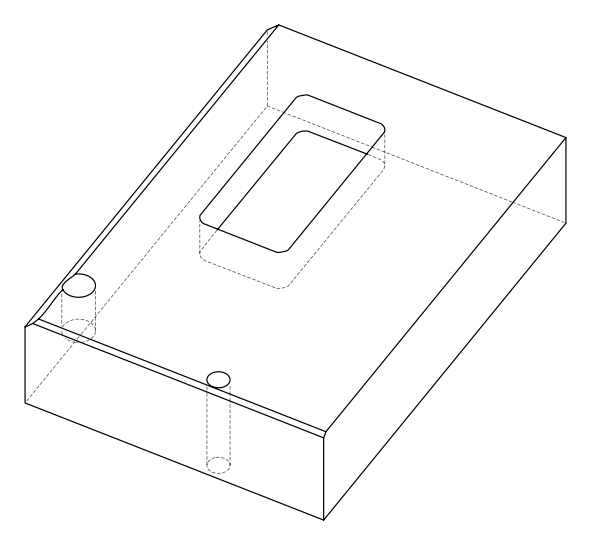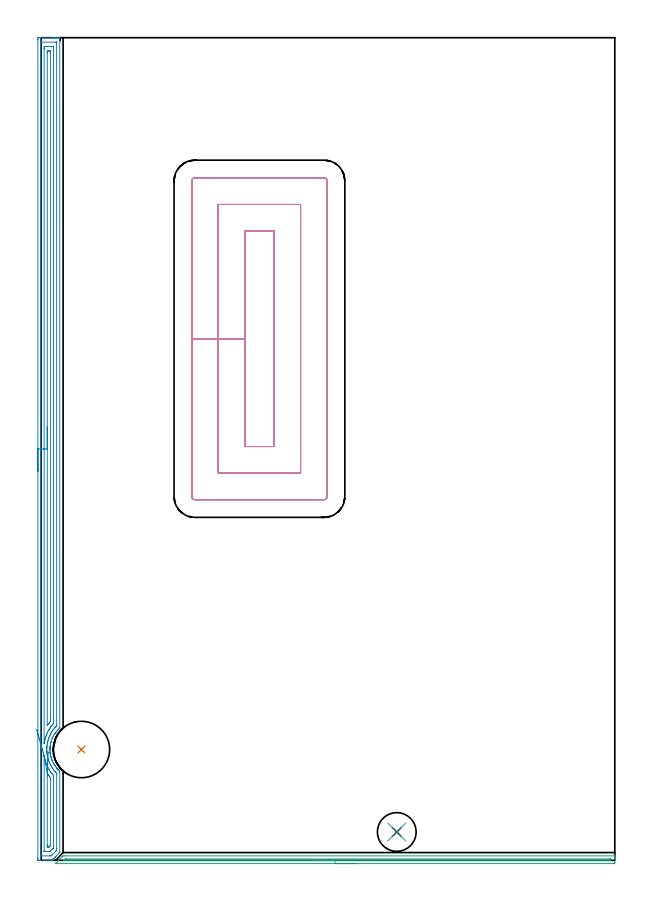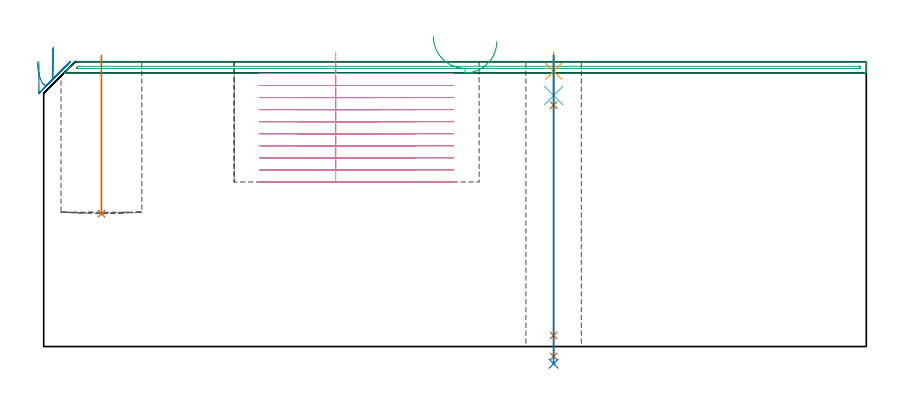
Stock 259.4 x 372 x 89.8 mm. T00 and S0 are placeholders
(PLAN: 8 operations, 6 tool changes, 38 min)
(1 INDEXABLE_INSERT_DRILL_BLIND_HOLE_FROM_SOLID | STEP1POCKET | NXT0302_022 | 0.2 min | 24289 mm3)
(2 AREA_MILL | FG_CHAMFER_SURFACE | UGT0205_001 | 12.11 min | 18120 mm3)
(3 AREA_MILL_1 | FG_CHAMFER_SURFACE_1 | UGT0205_001 | 4.17 min | 1534 mm3)
(4 MILL_RECTANGULAR_POCKET | POCKET_RECTANGULAR_STRAIGHT | NXT0201_012 | Follow Part, ap 4, ae 75% | 20.58 min | 469720 mm3)
(5 SPOT_DRILL | STEP1HOLE | NXT0321_9005460120000 | 0.05 min | 175 mm3)
(6 DRILL_BLIND_HOLE_INTO_CENTER | STEP1HOLE | UGT0301_191 | 0.05 min | 289 mm3)
(7 GUN_DRILL_THROUGH_HOLE | STEP1HOLE | UGT0307_003 | 0.46 min | 3107 mm3)
(8 SPADE_DRILL_TO_ENLARGE_THROUGH_HOLE | STEP1HOLE | UGT0306_008 | 0.39 min | 18025 mm3)
(TOOL NXT0302_022 | Index. Insert Drill 25.5mm [880-D2550L25-03] | D25.5 PA176 FL77 Z2)
(TOOL UGT0205_001 | Chamfer Mill 20 x 3 x 45 deg. | D20 FL50 Z2)
(TOOL NXT0201_012 | ENDMILL 16mm [2P460-1600-NA 1630] | D16 FL38 Z6)
(TOOL NXT0321_9005460120000 | NC Spot Drill, 142deg, 12mm, Carbide, Uncoated | D12 PA142 FL30 Z2)
(TOOL UGT0301_191 | Twist Drill 7.1 mm | D7.1 PA118 FL66 Z2)
(TOOL UGT0307_003 | Gun Drill 7 mm | D7 PA130 FL24 Z1)
(TOOL UGT0306_008 | Spade Drill 17.5mm | D17.5 PA132 FL10 Z2)
(OP 1 INDEXABLE_INSERT_DRILL_BLIND_HOLE_FROM_SOLID)
G17 G21 G94 G90
T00 M6
G54
G17 G0 G90 X18.2 Y50.1 S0 M3
G43 Z99.8 H1
G94 G81 G98 Z41.9 F250. R91.8
G80
M5
M2
(OP 2 AREA_MILL)
G17 G21 G94 G90
T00 M6
G54
G17 G0 G90 X-1.5 Y176. S1061 M3
G43 Z99.8 H0
Z89.9
G94 G1 Y176.038 Z89.028 F250.
Y176.152 Z88.163
Y176.341 Z87.312
Y176.603 Z86.48
Y176.937 Z85.674
Y177.34 Z84.9
Y177.808 Z84.164
Y178.34 Z83.472
Y178.929 Z82.829
Y179.572 Z82.24
Y180.264 Z81.708
Y181. Z81.24
Y181.774 Z80.837
Y182.58 Z80.503
Y183.412 Z80.241
Y184.264 Z80.052
Y185.128 Z79.938
Y186. Z79.9
Y371.011
X-1.499 Y371.381 Z79.901
X-1.495 Y371.899 Z79.903
X-1.492 Y371.992 Z79.906
X-0.981 Y372. Z80.416
X5.222 Z86.617
X5.767 Z87.164
X6.109 Z87.505
X6.654 Z88.05
X6.995 Z88.39
X7.678 Z89.077
X8.001 Z89.4
X8.372 Y371.993 Z89.763
X8.397 Y371.99 Z89.788
X8.4 Y371.828 Z89.8
Y60.03
X8.396 Y59.784 Z89.79
X8.35 Y59.732 Z89.746
X8.324 Y59.709 Z89.721
X8.255 Y59.647 Z89.652
X7.881 Y59.288 Z89.276
X7.722 Y59.137 Z89.118
X7.594 Y59.015 Z88.992
X7.339 Y58.754 Z88.739
X6.995 Y58.359 Z88.391
X6.712 Y58.022 Z88.111
X6.588 Y57.861 Z87.988
X6.574 Y57.842 Z87.974
X6.404 Y57.606 Z87.804
X6.269 Y57.418 Z87.669
X6.109 Y57.182 Z87.508
X5.963 Y56.968 Z87.362
X5.831 Y56.762 Z87.23
X5.623 Y56.392 Z87.023
X5.446 Y56.076 Z86.843
X5.221 Y55.631 Z86.619
X5.012 Y55.183 Z86.408
X4.983 Y55.116 Z86.379
X4.951 Y55.045 Z86.348
X4.667 Y54.29 Z86.066
X4.521 Y53.844 Z85.917
X4.392 Y53.397 Z85.787
X4.376 Y53.33 Z85.769
X4.336 Y53.179 Z85.734
X4.3 Y53.034 Z85.698
X4.281 Y52.951 Z85.676
X4.268 Y52.883 Z85.66
X4.225 Y52.677 Z85.618
X4.19 Y52.504 Z85.582
X4.179 Y52.436 Z85.57
X4.071 Y51.82 Z85.467
X4.045 Y51.611 Z85.44
X4.038 Y51.543 Z85.434
X4. Y51.165 Z85.398
X3.987 Y50.959 Z85.384
X3.973 Y50.718 Z85.365
X3.972 Y50.649 Z85.361
X3.964 Y50.45 Z85.357
X3.962 Y50.374 Z85.353
X3.959 Y50.271 Z85.352
X3.96 Y50.081 Z85.351
Y49.825 Z85.357
X3.978 Y49.378 Z85.374
X4.011 Y48.932 Z85.404
X4.018 Y48.863 Z85.411
X4.025 Y48.774 Z85.421
X4.036 Y48.655 Z85.435
X4.069 Y48.38 Z85.469
X4.124 Y48.039 Z85.52
X4.206 Y47.592 Z85.602
X4.302 Y47.146 Z85.7
X4.418 Y46.699 Z85.817
X4.483 Y46.484 Z85.882
X4.554 Y46.253 Z85.952
X4.738 Y45.736 Z86.134
X4.858 Y45.393 Z86.257
X4.87 Y45.36 Z86.268
X4.951 Y45.156 Z86.349
X5.275 Y44.467 Z86.672
X5.552 Y43.949 Z86.949
X5.689 Y43.691 Z87.088
X5.751 Y43.574 Z87.151
X5.831 Y43.437 Z87.231
X6.078 Y43.055 Z87.478
X6.334 Y42.681 Z87.734
X6.404 Y42.587 Z87.804
X6.522 Y42.428 Z87.92
X6.713 Y42.18 Z88.111
X6.844 Y42.019 Z88.244
X6.995 Y41.839 Z88.391
X7.036 Y41.788 Z88.433
X7.1 Y41.715 Z88.5
X7.195 Y41.609 Z88.595
X7.29 Y41.505 Z88.686
X7.311 Y41.481 Z88.708
X7.371 Y41.418 Z88.77
X7.513 Y41.268 Z88.912
X7.586 Y41.191 Z88.982
X7.595 Y41.182 Z88.991
X7.656 Y41.12 Z89.055
X7.809 Y40.968 Z89.208
X7.881 Y40.897 Z89.277
X8.078 Y40.711 Z89.477
X8.324 Y40.49 Z89.722
X8.338 Y40.477 Z89.735
X8.401 Y40.416 Z89.781
X8.4 Y39.928 Z89.8
Y3.746
X8.396 Y3.505 Z89.79
X8.35 Y3.448 Z89.746
X6.688 Y1.787 Z88.086
X6.552 Y1.65 Z87.948
X6.413 Y1.512 Z87.811
X6.249 Y1.347 Z87.646
X6.109 Y1.207 Z87.504
X5.967 Y1.066 Z87.364
X5.809 Y0.908 Z87.207
X5.666 Y0.763 Z87.061
X5.52 Y0.619 Z86.918
X5.369 Y0.468 Z86.767
X5.222 Y0.32 Z86.618
X5.073 Y0.172 Z86.471
X4.921 Y0.02 Z86.318
X4.899 Y0.008 Z86.297
X4.881 Y0. Z86.279
X4.83 Z86.23
X4.133 Z85.532
X3.45 Z84.845
X2.222 Z83.619
X1.677 Z83.072
X1.064 Z82.459
X-0.981 Y0.001 Z80.415
X-1.214 Y0.003 Z80.183
X-1.491 Y0.008 Z79.905
X-1.494 Y0.102 Z79.903
X-1.499 Y0.619 Z79.901
X-1.5 Y1.142 Z79.9
Y186.
X-0.086 Z81.314
X-0.085 Y369.815 Z81.315
X-0.084 Y369.926 Z81.316
X-0.081 Y369.98 Z81.319
X-0.08 Y369.986 Z81.32
X-0.066 Y369.99 Z81.334
X-0.013 Y369.995 Z81.387
X0.389 Y369.999 Z81.789
X6.593 Y370. Z87.993
X6.849 Y369.996 Z88.249
X6.959 Y369.992 Z88.359
X6.976 Y369.99 Z88.376
X6.979 Y369.975 Z88.379
X6.982 Y369.924 Z88.382
X6.985 Y369.817 Z88.385
X6.986 Y369.604 Z88.386
Y61.38
X6.982 Y60.928 Z88.382
X6.98 Y60.874 Z88.38
X6.977 Y60.852 Z88.377
X6.963 Y60.835 Z88.363
X6.902 Y60.771 Z88.302
X6.803 Y60.67 Z88.203
X6.616 Y60.477 Z88.016
X6.373 Y60.211 Z87.773
X6.109 Y59.913 Z87.509
X5.958 Y59.735 Z87.358
X5.835 Y59.583 Z87.235
X5.569 Y59.234 Z86.969
X5.222 Y58.763 Z86.622
X5.193 Y58.72 Z86.593
X5.172 Y58.69 Z86.572
X4.841 Y58.181 Z86.241
X4.611 Y57.797 Z86.011
X4.51 Y57.621 Z85.91
X4.336 Y57.308 Z85.736
X4.199 Y57.042 Z85.599
X4.13 Y56.903 Z85.53
X3.911 Y56.439 Z85.311
X3.718 Y56.01 Z85.118
X3.671 Y55.898 Z85.071
X3.64 Y55.818 Z85.04
X3.45 Y55.312 Z84.85
X3.398 Y55.168 Z84.798
X3.381 Y55.116 Z84.781
X3.185 Y54.49 Z84.585
X3.108 Y54.223 Z84.508
X2.995 Y53.788 Z84.395
X2.888 Y53.33 Z84.288
X2.856 Y53.182 Z84.256
X2.832 Y53.059 Z84.232
X2.724 Y52.436 Z84.124
X2.703 Y52.296 Z84.103
X2.61 Y51.543 Z84.01
X2.606 Y51.5 Z84.006
X2.564 Y50.942 Z83.964
X2.552 Y50.661 Z83.952
Y50.649
X2.545 Y49.775 Z83.945
X2.546 Y49.756 Z83.946
X2.564 Y49.275 Z83.964
X2.592 Y48.863 Z83.992
X2.594 Y48.832 Z83.994
X2.689 Y47.969 Z84.089
X2.697 Y47.902 Z84.097
X2.709 Y47.822 Z84.109
X2.845 Y47.076 Z84.245
X2.923 Y46.714 Z84.323
X3.052 Y46.182 Z84.452
X3.251 Y45.49 Z84.651
X3.317 Y45.289 Z84.717
X3.45 Y44.906 Z84.85
X3.638 Y44.396 Z85.038
X3.764 Y44.079 Z85.164
X4.038 Y43.502 Z85.438
X4.336 Y42.912 Z85.736
X4.497 Y42.609 Z85.897
X4.694 Y42.248 Z86.094
X5.038 Y41.715 Z86.438
X5.222 Y41.444 Z86.622
X5.677 Y40.822 Z87.077
X6.109 Y40.289 Z87.509
X6.427 Y39.929 Z87.827
X6.959 Y39.356 Z88.359
X6.979 Y39.317 Z88.379
X6.986 Y39.035 Z88.386
Y5.095
X6.98 Y4.644 Z88.38
X6.978 Y4.539 Z88.378
X6.919 Y4.476 Z88.319
X6.818 Y4.371 Z88.218
X6.643 Y4.192 Z88.043
X4.855 Y2.406 Z86.255
X4.591 Y2.148 Z85.991
X4.505 Y2.067 Z85.905
X4.435 Y2.01 Z85.835
X4.336 Y2.008 Z85.736
X3.851 Y2.001 Z85.251
X0.307 Y2. Z81.707
X0.051 Y2.004 Z81.451
X-0.059 Y2.008 Z81.341
X-0.077 Y2.01 Z81.323
X-0.079 Y2.025 Z81.321
X-0.083 Y2.077 Z81.317
X-0.085 Y2.183 Z81.315
X-0.086 Y2.406 Z81.314
Y186.
X1.328 Z82.728
X1.329 Y366.914 Z82.729
Y367.265
X1.333 Y367.808 Z82.733
X1.335 Y367.974 Z82.735
X1.495 Y367.991 Z82.895
X1.677 Y367.996 Z83.077
X2.373 Y368. Z83.773
X2.564 Z83.964
X5.222 Y367.999 Z86.622
X5.413 Y367.995 Z86.813
X5.54 Y367.99 Z86.94
X5.565 Y367.983 Z86.965
X5.567 Y367.966 Z86.967
X5.569 Y367.925 Z86.969
X5.571 Y367.808 Z86.971
Y62.806
X5.568 Y62.264 Z86.968
X5.565 Y61.918 Z86.965
X5.56 Y61.872 Z86.96
X5.536 Y61.842 Z86.936
X5.47 Y61.764 Z86.87
X5.222 Y61.477 Z86.622
X5.173 Y61.42 Z86.573
X5.132 Y61.37 Z86.532
X4.779 Y60.924 Z86.179
X4.438 Y60.477 Z85.838
X4.395 Y60.418 Z85.795
X4.336 Y60.335 Z85.736
X4.034 Y59.888 Z85.434
X3.832 Y59.583 Z85.232
X3.686 Y59.346 Z85.086
X3.45 Y58.95 Z84.85
X3.356 Y58.784 Z84.756
X3.305 Y58.69 Z84.705
X3.05 Y58.2 Z84.45
X2.85 Y57.797 Z84.25
X2.757 Y57.602 Z84.157
X2.564 Y57.181 Z83.964
X2.481 Y56.986 Z83.881
X2.448 Y56.903 Z83.848
X2.239 Y56.337 Z83.639
X2.121 Y56.01 Z83.521
X2.011 Y55.673 Z83.411
X1.836 Y55.116 Z83.236
X1.8 Y54.993 Z83.2
X1.677 Y54.54 Z83.077
X1.616 Y54.285 Z83.016
X1.602 Y54.223 Z83.002
X1.535 Y53.906 Z82.935
X1.461 Y53.547 Z82.861
X1.419 Y53.33 Z82.819
X1.403 Y53.242 Z82.803
X1.334 Y52.865 Z82.734
X1.332 Y52.904 Z82.732
X1.329 Y53.06 Z82.729
Y53.185
X1.328 Y186. Z82.728
X2.743 Z84.143
Y365.127
X2.746 Y365.837 Z84.146
X2.75 Y365.941 Z84.15
X2.753 Y365.99 Z84.153
X2.801 Y365.992 Z84.201
X3.017 Y365.996 Z84.417
X3.45 Y366. Z84.85
X3.471 Z84.871
X3.889 Y365.996 Z85.289
X4.097 Y365.992 Z85.497
X4.144 Y365.99 Z85.544
X4.15 Y365.958 Z85.55
X4.152 Y365.895 Z85.552
X4.157 Y365.308 Z85.557
Y365.127
Y64.05
X4.154 Y63.341 Z85.554
X4.15 Y63.157 Z85.55
X4.137 Y62.812 Z85.537
X3.716 Y62.264 Z85.116
X3.601 Y62.111 Z85.001
X3.45 Y61.904 Z84.85
X3.229 Y61.593 Z84.629
X3.074 Y61.37 Z84.474
X2.799 Y60.966 Z84.199
X2.757 Y60.909 Z84.157
X2.75 Y60.902 Z84.15
X2.748 Y60.912 Z84.148
X2.745 Y60.96 Z84.145
X2.743 Y61.19 Z84.143
Y186.
Y186.872 Z84.181
Y187.736 Z84.295
Y188.588 Z84.483
Y189.42 Z84.746
Y190.226 Z85.08
Y191. Z85.482
Y191.736 Z85.951
Y192.428 Z86.482
Y193.071 Z87.072
Y193.66 Z87.715
Y194.192 Z88.407
Y194.66 Z89.143
Y195.063 Z89.916
Y195.397 Z90.722
Y195.659 Z91.554
Y195.848 Z92.406
Y195.962 Z93.271
Y196. Z94.143
G0 Z99.8
X-2.02 Y59.1
Z89.747
G1 X-1.947 Y58.844 Z88.916
X-1.855 Y58.519 Z88.111
X-1.744 Y58.128 Z87.34
X-1.615 Y57.673 Z86.606
X-1.469 Y57.159 Z85.916
X-1.307 Y56.59 Z85.276
X-1.131 Y55.968 Z84.69
X-0.941 Y55.3 Z84.162
X-0.739 Y54.59 Z83.697
X-0.528 Y53.844 Z83.298
X-0.307 Y53.067 Z82.968
X-0.08 Y52.265 Z82.709
X0.153 Y51.445 Z82.524
X0.39 Y50.612 Z82.415
X0.628 Y49.774 Z82.381
X0.866 Y48.936 Z82.423
X1.102 Y48.104 Z82.541
X1.334 Y47.286 Z82.734
X1.343 Y47.254 Z82.743
X1.372 Y47.117 Z82.772
X1.381 Y47.076 Z82.781
X1.477 Y46.562 Z82.877
X1.519 Y46.342 Z82.919
X1.555 Y46.182 Z82.955
X1.677 Y45.663 Z83.077
X1.779 Y45.289 Z83.179
X1.819 Y45.146 Z83.219
X2.055 Y44.396 Z83.455
X2.257 Y43.811 Z83.657
X2.373 Y43.502 Z83.773
X2.564 Y43.027 Z83.964
X2.756 Y42.609 Z84.156
X2.934 Y42.236 Z84.334
X3.206 Y41.715 Z84.606
X3.45 Y41.264 Z84.85
X3.705 Y40.822 Z85.105
X4.164 Y40.102 Z85.564
X4.287 Y39.929 Z85.687
X4.336 Y39.861 Z85.736
X4.688 Y39.392 Z86.088
X4.97 Y39.035 Z86.37
X5.222 Y38.73 Z86.622
X5.492 Y38.413 Z86.892
X5.552 Y38.338 Z86.952
X5.565 Y38.321 Z86.965
X5.567 Y38.301 Z86.967
X5.57 Y38.259 Z86.97
X5.571 Y38.142 Z86.971
Y37.79
Y6.521
X5.57 Y5.979 Z86.97
X5.567 Y5.632 Z86.967
X5.565 Y5.582 Z86.965
X5.541 Y5.552 Z86.941
X5.471 Y5.477 Z86.871
X5.222 Y5.222 Z86.622
X5.155 Y5.154 Z86.555
X4.265 Y4.264 Z85.665
X4.193 Y4.192 Z85.593
X4.041 Y4.049 Z85.441
X4.013 Y4.024 Z85.413
X3.958 Y4.01 Z85.358
X3.832 Y4.005 Z85.232
X3.64 Y4.001 Z85.04
X1.677 Z83.077
X1.487 Y4.005 Z82.887
X1.36 Y4.01 Z82.76
X1.334 Y4.017 Z82.734
X1.333 Y4.034 Z82.733
X1.331 Y4.075 Z82.731
X1.329 Y4.192 Z82.729
Y47.118
X1.334 Y47.286 Z82.734
X2.758 Y39.295 Z84.158
X2.936 Y39.035 Z84.336
X3.193 Y38.659 Z84.593
X3.45 Y38.295 Z84.85
X3.562 Y38.142 Z84.962
X3.929 Y37.659 Z85.329
X4.137 Y37.389 Z85.537
X4.15 Y37.337 Z85.55
X4.157 Y36.355 Z85.557
Y7.053
X4.156 Y6.873 Z85.556
X4.152 Y6.695 Z85.552
X4.15 Y6.611 Z85.55
X4.095 Y6.552 Z85.495
X3.933 Y6.385 Z85.333
X3.772 Y6.224 Z85.172
X3.641 Y6.097 Z85.041
X3.555 Y6.016 Z84.955
X3.45 Y6.003 Z84.85
X3.428 Y6.001 Z84.828
X3.011 Y6.004 Z84.411
X2.803 Y6.008 Z84.203
X2.756 Y6.01 Z84.156
X2.75 Y6.042 Z84.15
X2.748 Y6.105 Z84.148
X2.743 Y6.692 Z84.143
Y6.873
Y38.142
X2.746 Y38.852 Z84.146
X2.749 Y39.035 Z84.149
X2.758 Y39.295 Z84.158
X2.787 Y40.165 Z84.225
X2.815 Y41.025 Z84.367
X2.843 Y41.869 Z84.584
X2.87 Y42.692 Z84.873
X2.896 Y43.486 Z85.234
X2.921 Y44.246 Z85.662
X2.945 Y44.965 Z86.154
X2.967 Y45.639 Z86.708
X2.988 Y46.262 Z87.318
X3.006 Y46.83 Z87.98
X3.023 Y47.338 Z88.69
X3.038 Y47.782 Z89.44
X3.05 Y48.159 Z90.227
X3.06 Y48.466 Z91.044
X3.068 Y48.7 Z91.884
X3.073 Y48.861 Z92.741
X3.076 Y48.946 Z93.609
Y48.955 Z94.482
G0 Z99.8
M5
M2
(OP 3 AREA_MILL_1)
G17 G21 G94 G90
T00 M6
G54
G17 G0 G90 X142.9 Y-1.5 S1061 M3
G43 Z99.8 H0
Z96.3
G94 G1 X142.862 Z95.428 F250.
X142.748 Z94.563
X142.559 Z93.712
X142.297 Z92.88
X141.963 Z92.074
X141.56 Z91.3
X141.091 Z90.564
X140.56 Z89.872
X139.971 Z89.229
X139.328 Z88.639
X138.636 Z88.108
X137.9 Z87.64
X137.126 Z87.237
X136.32 Z86.903
X135.488 Z86.641
X134.636 Z86.452
X133.771 Z86.338
X132.9 Z86.3
X6.564
X6.419 Y-1.493 Z86.306
X6.564 Y-1.338 Z86.462
X7.011 Y-0.888 Z86.909
X7.71 Y-0.19 Z87.61
X8.296 Y0.397 Z88.195
X8.59 Y0.69 Z88.49
X9.243 Y1.343 Z89.142
X9.453 Y1.553 Z89.353
X9.689 Y1.789 Z89.589
X9.905 Y1.996 Z89.789
X10.582 Y2. Z89.8
X259.236
X259.39 Y1.994 Z89.793
X259.4 Y1.683 Z89.483
Y1.338 Z89.137
Y0.69 Z88.485
Y-0.514 Z87.283
X259.396 Y-1.07 Z86.724
X259.39 Y-1.49 Z86.304
X259.221 Y-1.495 Z86.301
X258.789 Y-1.5 Z86.3
X132.9
Y-0.086 Z87.714
X10.582 Y-0.085 Z87.715
X10.475 Y-0.084 Z87.716
X10.327 Y-0.079 Z87.721
X10.285 Y-0.075 Z87.725
X10.293 Y-0.064 Z87.736
X10.37 Y0.019 Z87.819
X10.453 Y0.103 Z87.903
X10.582 Y0.232 Z88.032
X10.816 Y0.459 Z88.259
X10.898 Y0.536 Z88.336
X10.957 Y0.579 Z88.379
X11.042 Y0.581 Z88.381
X11.395 Y0.585 Z88.385
X257.11
X257.367 Y0.58 Z88.38
X257.39 Y0.579 Z88.379
X257.395 Y0.559 Z88.359
X257.399 Y0.528 Z88.328
X257.4 Y0.499 Z88.299
Y0.299 Z88.099
X257.398 Y0.055 Z87.855
X257.396 Y-0.01 Z87.79
X257.39 Y-0.061 Z87.739
X257.38 Y-0.079 Z87.721
X257.344 Y-0.081 Z87.719
X257.004 Y-0.085 Z87.715
X256.898 Y-0.086 Z87.714
X132.9
X132.028 Z87.752
X131.163 Z87.866
X130.312 Z88.055
X129.48 Z88.317
X128.674 Z88.651
X127.9 Z89.054
X127.164 Z89.523
X126.472 Z90.054
X125.829 Z90.643
X125.239 Z91.286
X124.708 Z91.978
X124.24 Z92.714
X123.837 Z93.488
X123.503 Z94.294
X123.241 Z95.126
X123.052 Z95.978
X122.938 Z96.843
X122.9 Z97.714
G0 Z99.8
M5
M2
(OP 4 MILL_RECTANGULAR_POCKET)
G17 G21 G94 G90
T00 M6
G54
G17 G0 G90 X92.1 Y261.23 S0 M3
G43 Z99.907 H1
Z92.907
G94 G1 Y235.85 Z86.106 F250.
Y187.1 F500.
X105.3
Y284.6
X92.1
Y235.85
X80.1
Y175.1
X117.3
Y296.6
X80.1
Y235.85
X68.1
Y164.5
G3 X69.5 Y163.1 R1.4
G1 X127.9
G3 X129.3 Y164.5 R1.4
G1 Y307.2
G3 X127.9 Y308.6 R1.4
G1 X69.5
G3 X68.1 Y307.2 R1.4
G1 Y235.85
Y234.85
G0 X92.1 Y261.23 Z89.106
G1 Y235.85 Z82.305 F250.
Y187.1 F500.
X105.3
Y284.6
X92.1
Y235.85
X80.1
Y175.1
X117.3
Y296.6
X80.1
Y235.85
X68.1
Y164.5
G3 X69.5 Y163.1 R1.4
G1 X127.9
G3 X129.3 Y164.5 R1.4
G1 Y307.2
G3 X127.9 Y308.6 R1.4
G1 X69.5
G3 X68.1 Y307.2 R1.4
G1 Y235.85
Y234.85
G0 X92.1 Y261.23 Z85.305
G1 Y235.85 Z78.505 F250.
Y187.1 F500.
X105.3
Y284.6
X92.1
Y235.85
X80.1
Y175.1
X117.3
Y296.6
X80.1
Y235.85
X68.1
Y164.5
G3 X69.5 Y163.1 R1.4
G1 X127.9
G3 X129.3 Y164.5 R1.4
G1 Y307.2
G3 X127.9 Y308.6 R1.4
G1 X69.5
G3 X68.1 Y307.2 R1.4
G1 Y235.85
Y234.85
G0 X92.1 Y261.23 Z81.505
G1 Y235.85 Z74.704 F250.
Y187.1 F500.
X105.3
Y284.6
X92.1
Y235.85
X80.1
Y175.1
X117.3
Y296.6
X80.1
Y235.85
X68.1
Y164.5
G3 X69.5 Y163.1 R1.4
G1 X127.9
G3 X129.3 Y164.5 R1.4
G1 Y307.2
G3 X127.9 Y308.6 R1.4
G1 X69.5
G3 X68.1 Y307.2 R1.4
G1 Y235.85
Y234.85
G0 X92.1 Y261.23 Z77.704
G1 Y235.85 Z70.903 F250.
Y187.1 F500.
X105.3
Y284.6
X92.1
Y235.85
X80.1
Y175.1
X117.3
Y296.6
X80.1
Y235.85
X68.1
Y164.5
G3 X69.5 Y163.1 R1.4
G1 X127.9
G3 X129.3 Y164.5 R1.4
G1 Y307.2
G3 X127.9 Y308.6 R1.4
G1 X69.5
G3 X68.1 Y307.2 R1.4
G1 Y235.85
Y234.85
G0 X92.1 Y261.23 Z73.903
G1 Y235.85 Z67.103 F250.
Y187.1 F500.
X105.3
Y284.6
X92.1
Y235.85
X80.1
Y175.1
X117.3
Y296.6
X80.1
Y235.85
X68.1
Y164.5
G3 X69.5 Y163.1 R1.4
G1 X127.9
G3 X129.3 Y164.5 R1.4
G1 Y307.2
G3 X127.9 Y308.6 R1.4
G1 X69.5
G3 X68.1 Y307.2 R1.4
G1 Y235.85
Y234.85
G0 X92.1 Y261.23 Z70.103
G1 Y235.85 Z63.302 F250.
Y187.1 F500.
X105.3
Y284.6
X92.1
Y235.85
X80.1
Y175.1
X117.3
Y296.6
X80.1
Y235.85
X68.1
Y164.5
G3 X69.5 Y163.1 R1.4
G1 X127.9
G3 X129.3 Y164.5 R1.4
G1 Y307.2
G3 X127.9 Y308.6 R1.4
G1 X69.5
G3 X68.1 Y307.2 R1.4
G1 Y235.85
Y234.85
G0 X92.1 Y261.23 Z66.302
G1 Y235.85 Z59.501 F250.
Y187.1 F500.
X105.3
Y284.6
X92.1
Y235.85
X80.1
Y175.1
X117.3
Y296.6
X80.1
Y235.85
X68.1
Y164.5
G3 X69.5 Y163.1 R1.4
G1 X127.9
G3 X129.3 Y164.5 R1.4
G1 Y307.2
G3 X127.9 Y308.6 R1.4
G1 X69.5
G3 X68.1 Y307.2 R1.4
G1 Y235.85
Y234.85
G0 X92.1 Y261.23 Z62.501
G1 Y235.85 Z55.701 F250.
Y187.1 F500.
X105.3
Y284.6
X92.1
Y235.85
X80.1
Y175.1
X117.3
Y296.6
X80.1
Y235.85
X68.1
Y164.5
G3 X69.5 Y163.1 R1.4
G1 X127.9
G3 X129.3 Y164.5 R1.4
G1 Y307.2
G3 X127.9 Y308.6 R1.4
G1 X69.5
G3 X68.1 Y307.2 R1.4
G1 Y235.85
Y234.85
G0 X92.1 Y261.23 Z58.701
G1 Y235.85 Z51.9 F250.
Y187.1 F500.
X105.3
Y284.6
X92.1
Y235.85
X80.1
Y175.1
X117.3
Y296.6
X80.1
Y235.85
X68.1
Y164.5
G3 X69.5 Y163.1 R1.4
G1 X127.9
G3 X129.3 Y164.5 R1.4
G1 Y307.2
G3 X127.9 Y308.6 R1.4
G1 X69.5
G3 X68.1 Y307.2 R1.4
G1 Y235.85
Y234.85
G0 Z99.907
M5
M2
(OP 5 SPOT_DRILL)
G17 G21 G94 G90
T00 M6
G54
G17 G0 G90 X160.8 Y12.8 S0 M3
G43 Z99.8 H0
G94 G81 G98 Z86.8 F250. R92.8
G80
M5
M2
(OP 6 DRILL_BLIND_HOLE_INTO_CENTER)
G17 G21 G94 G90
T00 M6
G54
G17 G0 G90 X160.8 Y12.8 S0 M3
G43 Z99.8 H0
G94 G81 G98 Z79.15 F250. R91.8
G80
M5
M2
(OP 7 GUN_DRILL_THROUGH_HOLE)
G17 G21 G94 G90
T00 M6
G54
G17 G0 G90 X160.8 Y12.8 M8
G43 Z99.8 H0
Z90.493
S716 M3
G94 G1 Z76.121 F125. M26
G4 X.084
Z3.5 F250.
G4 X.084
Z-3.132 F125.
G4 X.084
M5
M9
G0 Z90.493
Z99.8
M2
(OP 8 SPADE_DRILL_TO_ENLARGE_THROUGH_HOLE)
G17 G21 G94 G90
T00 M6
G54
G17 G0 G90 X160.8 Y12.8 S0 M3
G43 Z99.8 H0
G94 G73 G98 Z-5.396 F250. Q15.866 R91.8
G80
M5
M2
